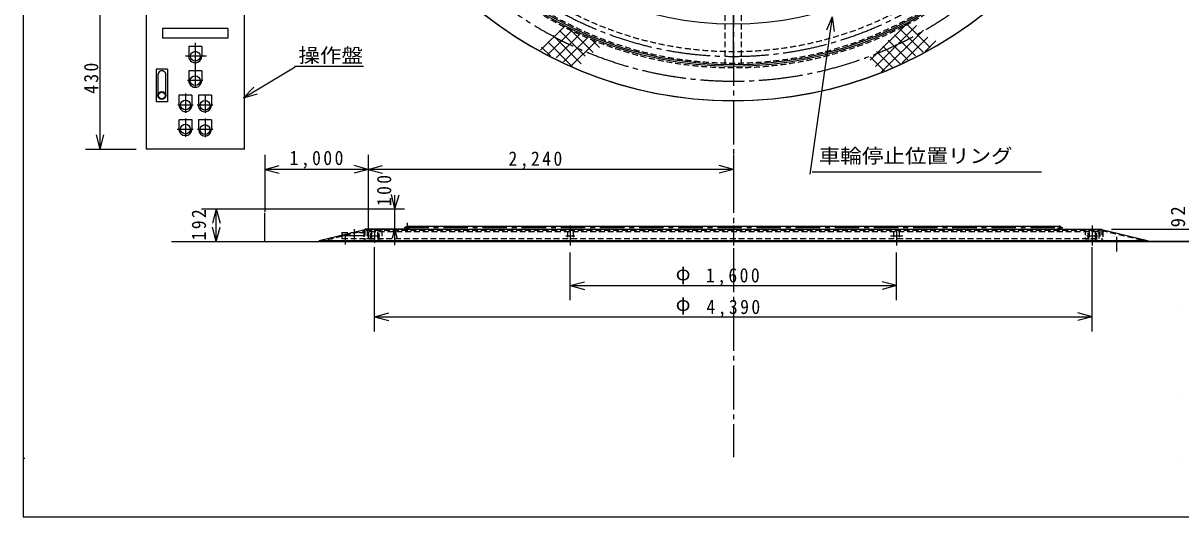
# Model space of a CAD drawing. Units: millimetres, scale not verified. Extents: x -5636 to 5974, y -4212 to 4128.
# Drawn here: x -5636 to 1462, y -4212 to -1183 of the extents above; entities that cross this region are included whole.
import ezdxf
from ezdxf.enums import TextEntityAlignment as Align

# ---------------------------------------------------------------- set-up
doc = ezdxf.new("R2010")
doc.units = ezdxf.units.MM
doc.header["$LTSCALE"] = 30
for name, pattern in [('CHAIN1', [8, 5, -1, 1, -1]), ('CHAIN2', [12, 9, -1, 1, -1]), ('DASHED1', [1.8, 1.2, -0.6])]:
    doc.linetypes.add(name, pattern=pattern)
doc.layers.add('0-0', color=7, linetype='Continuous')
doc.styles.add('ＭＳ ゴシック', font='')
doc.styles.get('ＭＳ ゴシック').set_extended_font_data('MS Gothic')

msp = doc.modelspace()

# ---------------------------------------------------------------- linework, layer by layer
at = {"layer": '0-0', "linetype": 'DASHED1'}
for p, q in [((-1332.05, -1439.05), (-1332.05, -217.05)), ((-1232.05, -1439.05), (-1232.05, -217.05)), ((-3820.52, -2523.07), (-3540.22, -2454.6)), ((-3682.06, -2467.76), (-3531.3, -2467.76)), ((-3548.06, -2458.14), (-3548.06, -2521.92)), ((-3542.06, -2448.33), (-3542.06, -2521.34)), ((-3532.06, -2448.01), (-3532.06, -2454.54)), ((-3531.78, -2453.76), (969.94, -2453.76)), ((-3527.06, -2454.54), (-3527.06, -2505.04)), ((-3520.06, -2470.76), (-3520.06, -2503.99)), ((-3510.06, -2460.76), (951.3, -2460.76)), ((-3509.06, -2472.72), (-3509.06, -2513.7)), ((-3508.88, -2472.76), (-3504.82, -2472.76)), ((-3505.06, -2472.61), (-3505.06, -2513.38)), ((-3464.56, -2461.38), (-3464.56, -2516.76)), ((-3459.06, -2512.76), (-3459.06, -2472.72)), ((-3459.03, -2472.76), (-3455.08, -2472.76)), ((-3455.06, -2472.95), (-3455.06, -2513.85)), ((-3437.06, -2454.79), (-3437.06, -2503.8)), ((-2299.56, -2460.8), (-2299.56, -2517.44)), ((-2264.56, -2460.36), (-2264.56, -2516.55)), ((-299.56, -2460.93), (-299.56, -2517.07)), ((-264.56, -2460.93), (-264.56, -2517.07)), ((874.94, -2448.93), (874.94, -2503.99)), ((950.53, -2460.76), (881.73, -2460.76)), ((890.94, -2472.71), (890.94, -2513.93)), ((891.34, -2472.76), (895.83, -2472.76)), ((894.94, -2473.03), (894.94, -2514.09)), ((935.44, -2461.5), (935.44, -2516.76)), ((940.94, -2512.76), (940.94, -2472.71)), ((941.32, -2472.76), (944.84, -2472.76)), ((944.94, -2472.71), (944.94, -2513.93)), ((958.94, -2470.76), (958.94, -2503.79)), ((964.94, -2454.13), (964.94, -2504.11)), ((969.94, -2448.93), (969.94, -2453.76)), ((976.4, -2454.37), (1255.35, -2522.15)), ((977.94, -2448.93), (977.94, -2522.75)), ((983.94, -2457.7), (983.94, -2522.75)), ((-3741.92, -2513.28), (-3742.88, -2507.55)), ((-3532.06, -2503.46), (-3532.06, -2503.87)), ((-3531.78, -2503.76), (-3522.25, -2503.76)), ((-3517.76, -2503.76), (965.34, -2503.76)), ((-3514.06, -2513.76), (-3439.06, -2513.76)), ((-3514.06, -2513.76), (-3514.06, -2522.95)), ((-3499.56, -2516.76), (-3464.56, -2516.76)), ((-3439.06, -2513.76), (-3439.06, -2522.95)), ((-2299.43, -2516.76), (-2264.28, -2516.76)), ((-298.89, -2516.76), (-265.3, -2516.76)), ((874.94, -2498.56), (874.94, -2504.31)), ((874.94, -2513.76), (874.94, -2522.05)), ((900.59, -2516.76), (935.51, -2516.76))]:
    msp.add_line(p, q, dxfattribs=at)
at = {"layer": '0-0', "linetype": 'CHAIN2'}
for p, q in [((-1282.06, -217.24), (-1282.06, -2410.63)), ((-4581.31, -1304.47), (-4581.31, -1585.83)), ((-1282.06, -2423.83), (-1282.06, -2548.22)), ((-1282.06, -2563.3), (-1282.06, -3846.17))]:
    msp.add_line(p, q, dxfattribs=at)
at = {"layer": '0-0'}
for p, q in [((-1282.05, -1439.05), (-1282.05, -217.05)), ((-4281.31, -807.32), (-4281.31, -1955.53)), ((-5163.9, -1955.53), (-5163.9, -1095.53)), ((-2315.99, -1202.01), (-2463.91, -1349.93)), ((-675.49, -1144.2), (-813.35, -2109.19)), ((-675.49, -1144.2), (-710.85, -1226.97)), ((-675.49, -1144.2), (-664.73, -1233.56)), ((-219.39, -1187.03), (-443.34, -1410.98)), ((-159.19, -1197.54), (-410.62, -1448.97)), ((-224.5, -1183.82), (-75.84, -1332.48)), ((-4781.31, -1215.53), (-4781.31, -1275.53)), ((-4381.31, -1215.53), (-4781.31, -1215.53)), ((-4381.31, -1275.53), (-4781.31, -1275.53)), ((-4381.31, -1215.53), (-4381.31, -1275.53)), ((-2270.55, -1227.28), (-2418.47, -1375.2)), ((-2387.25, -1259.68), (-2214.45, -1432.48)), ((-2220.63, -1248.07), (-2369.11, -1396.55)), ((-2347.94, -1228.28), (-2189.66, -1386.55)), ((-2173.51, -1271.66), (-2323.11, -1421.26)), ((-2291.55, -1213.95), (-2142.42, -1363.09)), ((-117.23, -1226.29), (-375.27, -1484.32)), ((-293.89, -1255.85), (-166.21, -1383.53)), ((-264.46, -1214.57), (-118.4, -1360.63)), ((-89.8, -1269.57), (-247.04, -1426.81)), ((-4621.31, -1325.53), (-4621.31, -1386.16)), ((-4541.31, -1325.53), (-4621.31, -1325.53)), ((-4541.31, -1325.53), (-4541.31, -1386.16)), ((-2458.61, -1329.74), (-2403.84, -1384.51)), ((-2419.97, -1297.67), (-2269.31, -1448.33)), ((-2121.9, -1290.76), (-2276.55, -1445.41)), ((-2155.9, -1278.89), (-2103.1, -1331.7)), ((-365.92, -1325.24), (-256.59, -1434.58)), ((-333.2, -1287.25), (-212.71, -1407.74)), ((-41.23, -1291.71), (-106.81, -1357.29)), ((-442.56, -1390.03), (-356.79, -1475.79)), ((-404.57, -1357.31), (-307.02, -1454.86)), ((-4751.31, -1465.53), (-4821.31, -1465.53)), ((-4821.31, -1465.53), (-4821.31, -1665.53)), ((-4621.31, -1475.53), (-4621.31, -1535.57)), ((-4541.31, -1475.53), (-4621.31, -1475.53)), ((-4541.31, -1475.53), (-4541.31, -1535.57)), ((-4285.36, -1641.16), (-3967.6, -1451.46)), ((-3972.34, -1446.71), (-3550.23, -1446.71)), ((-1282.04, -1439.05), (-1282.03, -1439.05)), ((-4809.06, -1625.96), (-4809.06, -1497.42)), ((-4761.98, -1627.31), (-4761.98, -1497.87)), ((-4681.31, -1625.53), (-4681.31, -1684.76)), ((-4601.06, -1625.53), (-4681.31, -1625.53)), ((-4601.31, -1625.46), (-4601.31, -1686.21)), ((-4482.31, -1625.53), (-4561.77, -1625.53)), ((-4561.31, -1625.8), (-4561.31, -1685.24)), ((-4482.31, -1625.53), (-4482.31, -1684.76)), ((-4285.36, -1641.16), (-4222.66, -1576.6)), ((-4285.36, -1641.16), (-4198.78, -1616.6)), ((-4681.31, -1775.6), (-4681.31, -1836)), ((-4600.37, -1775.53), (-4680.58, -1775.53)), ((-4601.31, -1776.09), (-4601.31, -1835.04)), ((-4561.31, -1774.64), (-4561.31, -1835.4)), ((-4482.47, -1775.53), (-4560.75, -1775.53)), ((-4482.31, -1776.09), (-4482.31, -1836.85)), ((-5163.9, -1955.53), (-5187.2, -1868.6)), ((-5163.9, -1955.53), (-5140.61, -1868.6)), ((-5253.9, -1955.53), (-4943.33, -1955.53)), ((-4276.78, -1955.53), (-4881.31, -1955.53)), ((-4154.34, -1990.68), (-4154.34, -2340.33)), ((-4154.34, -2080.68), (-4067.41, -2057.39)), ((-3520.07, -1990.68), (-3520.07, -2442.98)), ((-3520.07, -2080.68), (-3433.14, -2057.39)), ((-1282.06, -2080.68), (-1368.99, -2057.39)), ((-1282.06, -1990.68), (-1282.06, -2340.33)), ((-3520.07, -2080.68), (-4154.34, -2080.68)), ((-4154.34, -2080.68), (-4067.41, -2103.98)), ((-3520.07, -2080.68), (-3607.01, -2103.98)), ((-3520.07, -2080.68), (-3433.14, -2103.98)), ((-1282.06, -2080.68), (-1368.99, -2103.98)), ((-799.56, -2095.4), (606.56, -2095.4)), ((-3358.14, -2321.41), (-3377.47, -2233.51)), ((-3358.14, -2321.41), (-3330.93, -2235.62)), ((-3357.95, -2545.2), (-3357.95, -2238.84)), ((-4542.48, -2322.76), (-3298.59, -2322.76)), ((-4452.48, -2322.76), (-4475.78, -2409.69)), ((-4452.48, -2522.76), (-4452.48, -2322.76)), ((-4452.48, -2322.76), (-4429.19, -2409.69)), ((-3358.14, -2321.41), (-3357.4, -2305.08)), ((-4154.34, -2521.87), (-4154.34, -2347.76)), ((-4452.48, -2522.76), (-4475.78, -2435.82)), ((-4452.48, -2522.76), (-4429.19, -2435.82)), ((-3821.94, -2517.24), (-3541.64, -2448.77)), ((-3541.64, -2447.76), (977.82, -2447.76)), ((-3267.95, -2447.76), (-3541.06, -2447.76)), ((-3372.14, -2500.73), (-3357.83, -2447.3)), ((-3341.86, -2507.81), (-3357.94, -2447.78)), ((-3279.22, -2428.26), (718.04, -2428.26)), ((977.82, -2448.54), (1256.76, -2516.32)), ((1597.57, -2448.93), (1037.26, -2448.93)), ((-4726.42, -2522.76), (2233.26, -2522.76)), ((-4542.48, -2522.76), (-4168.14, -2522.76)), ((-3822.06, -2516.72), (-3822.06, -2522.83)), ((-3821.9, -2516.76), (1258.5, -2516.76)), ((-3751.95, -2513.76), (-3751.95, -2522.71)), ((1597.57, -2522.76), (1037.26, -2522.76)), ((1257.94, -2516.64), (1257.94, -2522.36)), ((-3482.06, -3074.03), (-3482.06, -2558.59)), ((-2282.06, -2883.54), (-2282.06, -2590.34)), ((-282.06, -2883.54), (-282.06, -2590.34)), ((917.94, -3074.03), (917.94, -2558.59)), ((-2282.06, -2793.54), (-2195.12, -2770.24)), ((-2282.06, -2793.54), (-282.06, -2793.54)), ((-2282.06, -2793.54), (-2195.12, -2816.83)), ((-282.06, -2793.54), (-368.99, -2770.24)), ((-282.06, -2793.54), (-368.99, -2816.83)), ((-3482.06, -2984.03), (-3395.12, -2960.74)), ((917.94, -2984.03), (831.01, -2960.74)), ((1448.44, -2922.19), (1449.32, -2922.19)), ((-3482.06, -2984.03), (917.94, -2984.03)), ((-3482.06, -2984.03), (-3395.12, -3007.32)), ((917.94, -2984.03), (831.01, -3007.32)), ((1448.44, -3492.19), (1449.53, -3492.19)), ((-5636.25, -3852.19), (-5625, -3852.19)), ((1448.44, -3852.19), (1449.53, -3852.19))]:
    msp.add_line(p, q, dxfattribs=at)
at = {"layer": '0-0', "linetype": 'CHAIN1'}
for p, q in [((-4511.92, -1385.53), (-4639.91, -1385.53)), ((-4533.89, -1535.53), (-4629.02, -1535.53)), ((-4641.31, -1614.55), (-4641.31, -1732.87)), ((-4521.31, -1619.94), (-4521.31, -1732.87)), ((-4594.72, -1685.53), (-4687.06, -1685.53)), ((-4473.45, -1685.53), (-4570.16, -1685.53)), ((-4641.31, -1768.35), (-4641.31, -1880.94)), ((-4521.31, -1769.03), (-4521.31, -1882.87)), ((-4594.72, -1835.53), (-4691.7, -1835.53)), ((-4472.81, -1835.53), (-4567.43, -1835.53)), ((-3282.06, -2408.15), (-3282.06, -2462.56)), ((-3607.06, -2448.01), (-3607.06, -2510.87)), ((-3482.06, -2448.01), (-3482.06, -2530.29)), ((-3300.01, -2437.76), (738.84, -2437.76)), ((-2282.06, -2423.83), (-2282.06, -2548.22)), ((-282.06, -2456.06), (-282.06, -2548.22)), ((717.94, -2423.83), (717.94, -2455.38)), ((917.94, -2423.83), (917.94, -2548.22)), ((-3688.73, -2485.76), (-3528.1, -2485.76)), ((-3661.79, -2489.12), (-3661.79, -2541.3)), ((-3531.78, -2488.76), (-3531.25, -2488.76)), ((-3511.79, -2488.76), (-3448.67, -2488.76)), ((-2308.13, -2488.76), (-2253.9, -2488.76)), ((-2242.28, -2485.26), (-2242.24, -2485.26)), ((-318.04, -2488.76), (-242.41, -2488.76)), ((885.53, -2488.76), (950.72, -2488.76)), ((886.96, -2488.76), (949.33, -2488.76)), ((967.86, -2488.76), (968.23, -2488.76)), ((1067.94, -2493.45), (1067.94, -2583.68))]:
    msp.add_line(p, q, dxfattribs=at)
at = {"layer": '0-0'}
msp.add_lwpolyline([(-5636.25, -4212.19), (5973.75, -4212.19), (5973.75, 4127.81), (-5636.25, 4127.81)], close=True, dxfattribs=at)
for points in [[(-4281.31, -1095.53), (-4881.31, -1095.53), (-4881.31, -1955.53)], [(-4751.31, -1465.53), (-4751.31, -1665.53), (-4821.31, -1665.53)], [(-1282.06, -2080.68), (-3520.07, -2080.68), (-3607.01, -2057.39)]]:
    msp.add_lwpolyline(points, dxfattribs=at)
at = {"layer": '0-0', "linetype": 'DASHED1'}
for points in [[(-3682.06, -2467.76), (-3682.06, -2503.76), (-3518.7, -2503.76)], [(-3499.56, -2462.43), (-3499.56, -2516.76), (-3464.66, -2516.76)], [(900.44, -2460.22), (900.44, -2516.76), (935.44, -2516.76)], [(874.94, -2513.76), (949.94, -2513.76), (949.94, -2522.05)]]:
    msp.add_lwpolyline(points, dxfattribs=at)
for radius in [2269, 2241, 2170]:
    msp.add_circle((-1281.42, 810.96), radius, dxfattribs=at)
at = {"layer": '0-0'}
for centre, radius in [((-1281.42, 810.96), 2260), ((-1281.42, 810.96), 2250), ((-1281.42, 810.96), 2000), ((-4580.92, -1385.89), 30), ((-4581.62, -1536.34), 30), ((-4785.9, -1627.23), 24), ((-4785.9, -1627.23), 20), ((-4640.95, -1685.8), 30), ((-4521.88, -1687.01), 30), ((-4641.03, -1833.36), 30), ((-4521.35, -1835.98), 30), ((-3282.01, -2437.87), 10), ((718.04, -2438.02), 9.5)]:
    msp.add_circle(centre, radius, dxfattribs=at)
at = {"layer": '0-0', "linetype": 'CHAIN2'}
msp.add_circle((-1281.42, 810.96), 2200, dxfattribs=at)
at = {"layer": '0-0'}
for centre, radius, start, end in [((-1281.42, 810.96), 2470, 185.50512, 174.32196), ((-1281.42, 810.96), 2469.57, 185.55494, 174.37671), ((-1281.42, 810.96), 2470, 185.71459, 174.1802), ((-4580.92, -1385.89), 40, 178.8767, 1.14576), ((-4785.47, -1499.67), 24, 356.61144, 180.71616), ((-4581.62, -1536.34), 40, 178.87076, 1.08645), ((-4640.95, -1685.8), 40, 179.1449, 0.8814), ((-4521.88, -1687.01), 40, 177.43623, 1.70981), ((-4641.03, -1833.36), 40, 181.99427, 356.39607), ((-4521.35, -1835.98), 40, 180.6766, 359.32713)]:
    msp.add_arc(centre, radius, start, end, dxfattribs=at)
at = {"layer": '0-0', "linetype": 'CHAIN2'}
msp.add_arc((-1281.42, 810.96), 2350, 186.05868, 173.93473, dxfattribs=at)
at = {"layer": '0-0', "linetype": 'DASHED1'}
for centre, start, end in [((-3510.06, -2470.76), 90, 180), ((948.94, -2470.76), 0, 90)]:
    msp.add_arc(centre, 10, start, end, dxfattribs=at)

# ---------------------------------------------------------------- texts
at = {"layer": '0-0', "style": 'ＭＳ ゴシック', "width": 1.1}
for s, p in [('操作盤', (-3948.62, -1451.46)), ('車輪停止位置リング', (-758.21, -2067.83))]:
    msp.add_text(s, height=87.98, dxfattribs=at).set_placement(p, align=Align.BOTTOM_LEFT)
at = {"layer": '0-0', "style": 'ＭＳ ゴシック'}
for p in [(-1635.45, -2787.24), (-1635.45, -2974.7)]:
    msp.add_text('φ', height=87.98, dxfattribs=at).set_placement(p, align=Align.BOTTOM_LEFT)
at = {"layer": '0-0', "char_height": 87.98, "attachment_point": 7, "rotation": 90, "style": 'ＭＳ ゴシック'}
for s, insert in [('\\T1.27;\\W0.9;430', (-5174.48, -1616.84)), ('\\T1.27;\\W0.9;100', (-3378.13, -2305.38)), ('\\T1.27;\\W0.9;192', (-4514.01, -2515.73)), ('\\T1.27;\\W0.95;92', (1488.93, -2435.75))]:
    msp.add_mtext(s, dxfattribs=dict(at, insert=insert))
at = {"layer": '0-0', "char_height": 87.98, "attachment_point": 7, "style": 'ＭＳ ゴシック'}
for s, insert in [('\\T1.28;\\W0.9;1,000', (-4002.64, -2076.53)), ('\\T1.28;\\W0.9;2,240', (-2660.61, -2080.68)), ('\\T1.28;\\W0.9;1,600', (-1450.36, -2796.69)), ('\\T1.28;\\W0.9;4,390', (-1447.24, -2990.26))]:
    msp.add_mtext(s, dxfattribs=dict(at, insert=insert))

doc.saveas('drawing.dxf')
